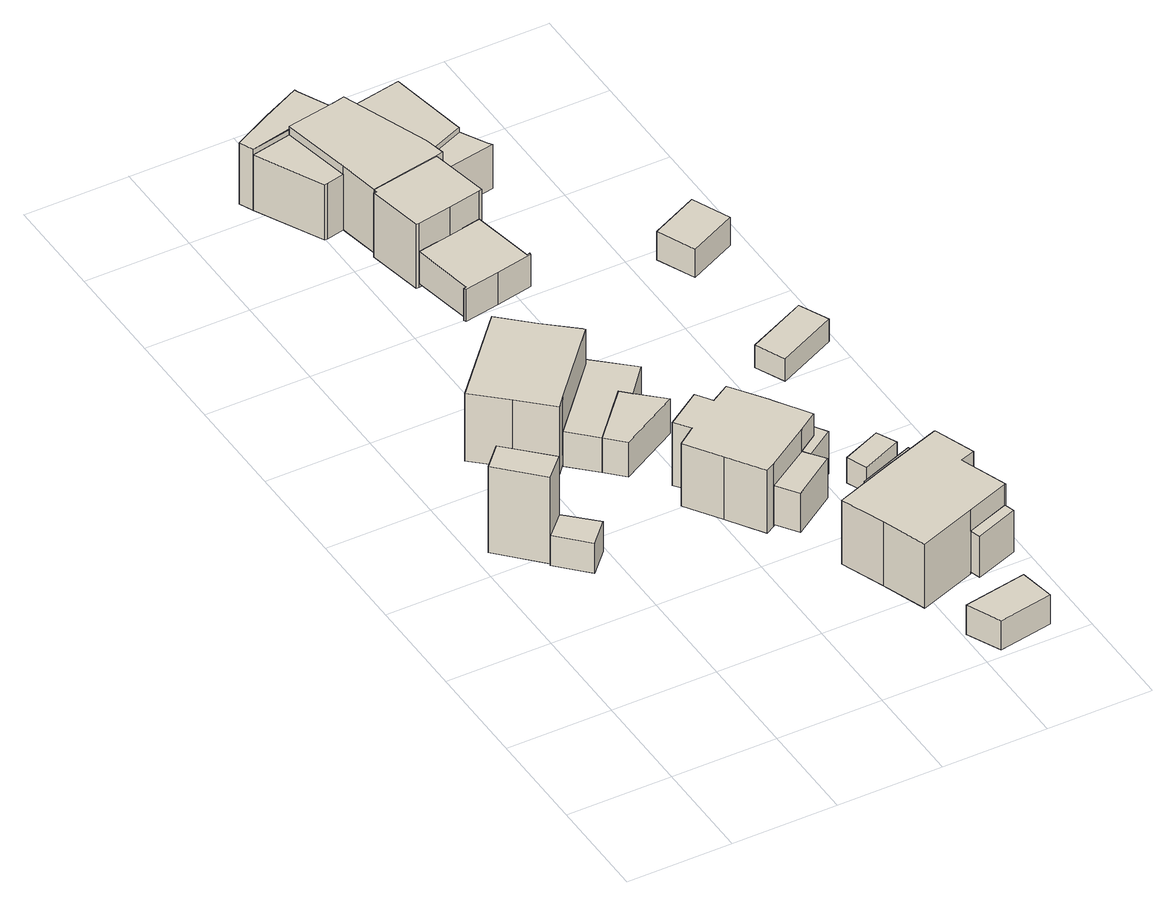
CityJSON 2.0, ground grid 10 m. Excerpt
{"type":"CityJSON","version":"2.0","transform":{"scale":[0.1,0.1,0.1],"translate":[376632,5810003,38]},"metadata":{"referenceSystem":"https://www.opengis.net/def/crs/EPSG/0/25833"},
"CityObjects":{
"building1":{"type":"Building","attributes":{"Gemeindeschluessel":"11000006","BezugspunktDach":"2200","function":"31001_2463","measuredHeight":9.17,"storeysAboveGround":1},"address":[{"country":"Germany","locality":"Berlin","thoroughfareNumber":"22A (1)","thoroughfareName":"Tillmannsweg"}],"geometry":[{"type":"Solid","lod":"1","boundaries":[[[[0,1,2,3]],[[4,5,6,7]],[[4,7,3,2]],[[5,4,2,1]],[[6,5,1,0]],[[7,6,0,3]]]]}]},
"building2":{"type":"Building","attributes":{"Gemeindeschluessel":"11000006","BezugspunktDach":"2200","function":"51009_1610","measuredHeight":3.27,"storeysAboveGround":0},"address":[{"country":"Germany","locality":"Berlin"}],"geometry":[{"type":"Solid","lod":"1","boundaries":[[[[8,9,10,11]],[[12,13,14,15]],[[12,15,11,10]],[[13,12,10,9]],[[14,13,9,8]],[[15,14,8,11]]]]}]},
"building3":{"type":"Building","attributes":{"Gemeindeschluessel":"11000006","function":"31001_1010"},"address":[{"country":"Germany","locality":"Berlin","thoroughfareNumber":"24","thoroughfareName":"Tillmannsweg"}],"children":["building3-1","building3-2"]},
"building3-1":{"type":"BuildingPart","attributes":{"BezugspunktDach":"2200","measuredHeight":9.35,"storeysAboveGround":2},"parents":["building3"],"geometry":[{"type":"MultiSurface","lod":"1","boundaries":[[[16,17,18,19,20,21,22,23]],[[24,25,26,27,28,29,30,31]],[[24,31,23,22]],[[25,24,22,21]],[[26,25,21,20]],[[32,33,34,20,19]],[[35,36,32,27,19,18]],[[29,28,18,17]],[[30,29,17,16]],[[31,30,16,23]],[[27,26,34,33,32]],[[28,27,32,36,35]]]}]},
"building3-2":{"type":"BuildingPart","attributes":{"BezugspunktDach":"2200","measuredHeight":3.68,"storeysAboveGround":2},"parents":["building3"],"geometry":[{"type":"MultiSurface","lod":"1","boundaries":[[[37,38,39,40,41,33,32,36]],[[42,43,44,45,46,47,48,49]],[[42,49,36,28,27]],[[44,43,33,41]],[[45,44,41,40]],[[46,45,40,39]],[[47,46,39,38]],[[48,47,38,37]],[[49,48,37,36]],[[27,28,36,32]],[[43,42,32,33]]]}]},
"building4":{"type":"Building","attributes":{"Gemeindeschluessel":"11000006","BezugspunktDach":"2200","function":"31001_2463","measuredHeight":3.66,"storeysAboveGround":1},"address":[{"country":"Germany","locality":"Berlin","thoroughfareNumber":"24 (1)","thoroughfareName":"Tillmannsweg"}],"geometry":[{"type":"Solid","lod":"1","boundaries":[[[[50,51,39,38,37]],[[47,46,52,53,48]],[[47,48,37,38]],[[46,47,38,39]],[[52,46,39,51]],[[53,52,51,50]],[[48,53,50,37]]]]}]},
"building5":{"type":"Building","attributes":{"Gemeindeschluessel":"11000006","function":"31001_1010"},"address":[{"country":"Germany","locality":"Berlin","thoroughfareNumber":"24A","thoroughfareName":"Tillmannsweg"}],"children":["building5-1","building5-2"]},
"building5-1":{"type":"BuildingPart","attributes":{"BezugspunktDach":"2200","measuredHeight":10.21,"storeysAboveGround":2},"parents":["building5"],"geometry":[{"type":"MultiSurface","lod":"1","boundaries":[[[54,55,56,57,58,59,60,61,62,63,64,65,66]],[[67,68,69,70,71,72,73,74,75,76,77,78,79]],[[67,79,66,65]],[[68,67,65,64]],[[69,68,64,63]],[[70,69,63,62]],[[71,70,62,61]],[[72,71,61,60]],[[73,72,60,59]],[[80,81,59,58]],[[82,83,80,58,57]],[[76,75,57,56]],[[77,76,56,55]],[[78,77,55,54]],[[79,78,54,66]],[[74,73,81,80]],[[75,74,84,80,83,82]]]}]},
"building5-2":{"type":"BuildingPart","attributes":{"BezugspunktDach":"2200","measuredHeight":4.43,"storeysAboveGround":2},"parents":["building5"],"geometry":[{"type":"MultiSurface","lod":"1","boundaries":[[[80,83,85,86,87,81]],[[88,89,90,91,92,93]],[[88,93,81,87]],[[89,88,87,86]],[[90,89,86,85]],[[91,90,85,83]],[[92,91,83,75,74,80]],[[93,92,74,73,81]],[[80,74,75,83]],[[80,81,73,74]]]}]},
"building6":{"type":"Building","attributes":{"Gemeindeschluessel":"11000006","BezugspunktDach":"2200","function":"31001_2463","measuredHeight":4.14,"storeysAboveGround":1},"address":[{"country":"Germany","locality":"Berlin","thoroughfareNumber":"24A (1)","thoroughfareName":"Tillmannsweg"}],"geometry":[{"type":"Solid","lod":"1","boundaries":[[[[94,95,85,83,96]],[[97,98,99,100,101]],[[97,101,96,83]],[[98,97,83,85]],[[99,98,85,95]],[[100,99,95,94]],[[101,100,94,96]]]]}]},
"building7":{"type":"Building","attributes":{"Gemeindeschluessel":"11000006","BezugspunktDach":"2200","function":"31001_2463","measuredHeight":3.09,"storeysAboveGround":1},"address":[{"country":"Germany","locality":"Berlin","thoroughfareNumber":"24C (1)","thoroughfareName":"Tillmannsweg"}],"geometry":[{"type":"Solid","lod":"1","boundaries":[[[[102,103,104,105]],[[106,107,108,109]],[[106,109,105,104]],[[107,106,104,103]],[[108,107,103,102]],[[109,108,102,105]]]]}]},
"building8":{"type":"Building","attributes":{"Gemeindeschluessel":"11000006","BezugspunktDach":"2200","function":"31001_2463","measuredHeight":4.54,"storeysAboveGround":1},"address":[{"country":"Germany","locality":"Berlin","thoroughfareNumber":"26 (1)","thoroughfareName":"Tillmannsweg"}],"geometry":[{"type":"Solid","lod":"1","boundaries":[[[[110,111,112,113,114,115,116,117,118,119]],[[120,121,122,123,124,125,126,127,128,129]],[[120,129,119,118]],[[121,120,118,117]],[[122,121,117,116]],[[123,122,116,115]],[[124,123,115,114]],[[125,124,114,113]],[[126,125,113,112]],[[127,126,112,111]],[[128,127,111,110]],[[129,128,110,119]]]]}]},
"building9":{"type":"Building","attributes":{"Gemeindeschluessel":"11000006","function":"31001_1010"},"address":[{"country":"Germany","locality":"Berlin","thoroughfareNumber":"26","thoroughfareName":"Tillmannsweg"}],"children":["building9-1","building9-2","building9-3","building9-4","building9-5"]},
"building9-1":{"type":"BuildingPart","attributes":{"BezugspunktDach":"2200","measuredHeight":6.77,"storeysAboveGround":2},"parents":["building9"],"geometry":[{"type":"MultiSurface","lod":"1","boundaries":[[[130,131,132,133,134,135,136,137]],[[138,139,140,141,142,143,144,145]],[[138,146,147,148,137,136]],[[149,145,150]],[[139,138,136,135]],[[151,152,153,154,140,139,135,134]],[[141,140,134,133]],[[142,141,133,132]],[[155,132,142,132,131]],[[144,143,131,130]],[[145,156,157,130,137]],[[149,150,147,146,138]],[[150,145,148,147]],[[154,153,152,151]],[[143,158,155,131]],[[158,142,132,155]],[[157,156,145,144]]]}]},
"building9-2":{"type":"BuildingPart","attributes":{"BezugspunktDach":"2200","measuredHeight":5.84,"storeysAboveGround":2},"parents":["building9"],"geometry":[{"type":"Solid","lod":"1","boundaries":[[[[159,160,157,156,161]],[[145,144,162,163,164]],[[162,144,157,160]],[[163,162,160,159]],[[164,163,159,161]],[[164,161,156,145]],[[145,156,157,144]]]]}]},
"building9-3":{"type":"BuildingPart","attributes":{"BezugspunktDach":"2200","measuredHeight":7.06,"storeysAboveGround":2},"parents":["building9"],"geometry":[{"type":"MultiSurface","lod":"1","boundaries":[[[165,147,146,166,167,168,169]],[[170,171,172,138,150,164,173]],[[170,173,169,168]],[[171,170,168,167]],[[172,171,167,166]],[[138,172,166,146]],[[164,150,145,148,165],[161,156,145,164]],[[173,164,165,169]],[[150,138,174,146,147]],[[147,148,145,150]],[[161,164,145,156]]]}]},
"building9-4":{"type":"BuildingPart","attributes":{"BezugspunktDach":"2200","measuredHeight":7.71,"storeysAboveGround":2},"parents":["building9"],"geometry":[{"type":"MultiSurface","lod":"1","boundaries":[[[175,176,177,178,179,132,155,131,180,181]],[[182,143,158,142,183,184,185,186,187,188]],[[182,188,181,180]],[[143,182,180,131]],[[183,142,132,179]],[[184,183,179,178]],[[185,184,178,177]],[[186,185,177,176]],[[187,186,176,175]],[[188,187,175,181]],[[158,143,131,155]],[[142,158,155,132,189]]]}]},
"building9-5":{"type":"BuildingPart","attributes":{"BezugspunktDach":"2200","measuredHeight":6.49,"storeysAboveGround":2},"parents":["building9"],"geometry":[{"type":"Solid","lod":"1","boundaries":[[[[151,190,191,192,152]],[[193,194,195,154,153]],[[193,153,152,192]],[[194,193,192,191]],[[195,194,191,190]],[[154,195,190,151]],[[154,151,152,153]]]]}]},
"building10":{"type":"Building","attributes":{"Gemeindeschluessel":"11000006","function":"31001_1010"},"address":[{"country":"Germany","locality":"Berlin","thoroughfareNumber":"24B","thoroughfareName":"Tillmannsweg"}],"children":["building10-1","building10-2"]},
"building10-1":{"type":"BuildingPart","attributes":{"BezugspunktDach":"2200","measuredHeight":8.52,"storeysAboveGround":2},"parents":["building10"],"geometry":[{"type":"MultiSurface","lod":"1","boundaries":[[[196,197,198,199,200,201,202,203,204,205,206,207]],[[208,209,210,211,212,213,214,215,216,217,218,219]],[[208,219,207,206]],[[209,208,206,205]],[[210,209,205,204]],[[211,210,204,203]],[[212,211,203,202]],[[213,212,202,201]],[[214,213,201,200]],[[215,214,200,199]],[[220,221,222,223,216,215,199,198]],[[217,216,198,197]],[[218,217,197,196]],[[219,218,196,207]],[[223,222,221,220]]]}]},
"building10-2":{"type":"BuildingPart","attributes":{"BezugspunktDach":"2200","measuredHeight":4.47,"storeysAboveGround":2},"parents":["building10"],"geometry":[{"type":"MultiSurface","lod":"1","boundaries":[[[224,225,221,220]],[[222,226,227,223]],[[226,222,221,225]],[[227,226,225,224]],[[223,227,224,220]],[[228,222,223,229,220,221]]]}]},
"building11":{"type":"Building","attributes":{"Gemeindeschluessel":"11000006","BezugspunktDach":"2200","function":"31001_2463","measuredHeight":2.94,"storeysAboveGround":1},"address":[{"country":"Germany","locality":"Berlin","thoroughfareNumber":"24B (1)","thoroughfareName":"Tillmannsweg"}],"geometry":[{"type":"Solid","lod":"1","boundaries":[[[[230,231,232,233]],[[234,235,236,237]],[[234,237,233,232]],[[235,234,232,231]],[[236,235,231,230]],[[237,236,230,233]]]]}]},
"building12":{"type":"Building","attributes":{"Gemeindeschluessel":"11000006","BezugspunktDach":"2200","function":"31001_1000","measuredHeight":2.75,"storeysAboveGround":1},"address":[{"country":"Germany","locality":"Berlin","thoroughfareNumber":"24A (2)","thoroughfareName":"Tillmannsweg"}],"geometry":[{"type":"Solid","lod":"1","boundaries":[[[[238,239,240,241]],[[242,243,244,245]],[[242,245,241,240]],[[243,242,240,239]],[[244,243,239,238]],[[245,244,238,241]]]]}]},
"building13":{"type":"Building","attributes":{"Gemeindeschluessel":"11000006","BezugspunktDach":"2200","function":"51009_1610","measuredHeight":5.83,"storeysAboveGround":0},"address":[{"country":"Germany","locality":"Berlin"}],"geometry":[{"type":"Solid","lod":"1","boundaries":[[[[246,247,248,249,250]],[[195,251,252,253,154]],[[195,154,250,249]],[[251,195,249,248]],[[252,251,248,247]],[[253,252,247,246]],[[154,253,246,250]]]]}]},
"building14":{"type":"Building","attributes":{"Gemeindeschluessel":"11000006","BezugspunktDach":"2200","function":"31001_1000","measuredHeight":2.42,"storeysAboveGround":1},"address":[{"country":"Germany","locality":"Berlin","thoroughfareNumber":"24A (3)","thoroughfareName":"Tillmannsweg"}],"geometry":[{"type":"Solid","lod":"1","boundaries":[[[[254,255,256,257]],[[258,259,260,261]],[[258,261,257,256]],[[259,258,256,255]],[[260,259,255,254]],[[261,260,254,257]]]]}]},
"building15":{"type":"Building","attributes":{"Gemeindeschluessel":"11000006","BezugspunktDach":"2200","function":"31001_1000","measuredHeight":3.01,"storeysAboveGround":1},"address":[{"country":"Germany","locality":"Berlin","thoroughfareNumber":"24 (2)","thoroughfareName":"Tillmannsweg"}],"geometry":[{"type":"Solid","lod":"1","boundaries":[[[[262,263,264,265]],[[266,267,268,269]],[[266,269,265,264]],[[267,266,264,263]],[[268,267,263,262]],[[269,268,262,265]]]]}]}
},
"vertices":[
[39,269,119],[59,289,119],[21,327,119],[2,307,119],[21,327,27],[59,289,27],[39,269,27],[2,307,27],
[66,242,57],[86,263,57],[59,289,57],[39,269,57],[59,289,25],[86,263,25],[66,242,25],[39,269,25],
[75,394,98],[104,367,98],[113,377,98],[173,444,98],[171,446,98],[143,470,98],[114,497,98],[45,421,98],[114,497,26],[143,470,26],[171,446,26],[173,444,26],[113,377,26],[104,367,26],[75,394,26],[45,421,26],[173,444,61],[171,446,61],[171,446,53],[113,377,36],[113,377,61],
[137,354,61],[179,400,61],[188,391,61],[211,418,61],[175,450,61],[173,444,24],[171,446,24],[175,450,24],[211,418,24],[188,391,24],[179,400,24],[137,354,24],[113,377,24],
[153,338,61],[211,370,61],[211,370,24],[153,338,24],
[200,261,81],[222,228,81],[231,233,81],[273,260,81],[292,273,81],[271,305,81],[270,307,81],[247,340,81],[229,329,81],[219,344,81],[185,321,81],[196,307,81],[178,294,81],[196,307,14],[185,321,14],[219,344,14],[229,329,14],[247,340,14],[270,307,14],[271,305,14],[292,273,14],[273,260,14],[231,233,14],[222,228,14],[200,261,14],[178,294,14],[292,273,58],[271,305,58],[273,260,48],[273,260,58],[292,273,39],
[278,253,58],[305,271,58],[279,311,58],[279,311,13],[305,271,13],[278,253,13],[273,260,13],[292,273,13],[271,305,13],
[245,213,58],[287,241,58],[231,233,58],[273,260,16],[278,253,16],[287,241,16],[245,213,16],[231,233,16],
[318,8,38],[370,17,38],[364,51,38],[303,40,38],[364,51,7],[370,17,7],[318,8,7],[303,40,7],
[137,579,62],[134,578,62],[135,576,62],[169,582,62],[204,589,62],[204,591,62],[201,590,62],[190,650,62],[158,644,62],[126,638,62],[158,644,28],[190,650,28],[201,590,28],[204,591,28],[204,589,28],[169,582,28],[135,576,28],[134,578,28],[137,579,28],[126,638,28],
[109,734,92],[116,695,92],[182,707,92],[189,709,92],[185,729,92],[154,812,92],[141,809,92],[96,801,92],[141,809,24],[154,812,24],[185,729,24],[189,709,24],[182,707,24],[116,695,24],[109,734,24],[96,801,24],[141,809,89],[99,801,89],[96,801,89],[131,807,24],[99,801,24],[185,729,77],[154,812,77],[154,812,25],[185,729,25],[149,701,92],[96,801,83],[109,734,83],[149,701,24],
[89,730,83],[92,730,83],[57,793,83],[92,730,24],[89,730,24],[57,793,24],
[57,793,89],[126,840,89],[125,843,89],[88,825,89],[51,806,89],[88,825,24],[125,843,24],[126,840,24],[51,806,24],[141,809,72],
[123,638,92],[126,638,92],[159,644,92],[190,650,92],[193,651,92],[116,691,92],[113,691,92],[116,691,24],[193,651,24],[190,650,24],[159,644,24],[126,638,24],[123,638,24],[113,691,24],[182,707,57],
[226,746,77],[225,749,77],[212,823,77],[212,823,25],[225,749,25],[226,746,25],
[273,124,79],[288,82,79],[343,102,79],[384,117,79],[385,117,79],[370,159,79],[369,162,79],[383,167,79],[369,206,79],[368,206,79],[314,187,79],[257,166,79],[314,187,11],[368,206,11],[369,206,11],[383,167,11],[369,162,11],[370,159,11],[385,117,11],[384,117,11],[343,102,11],[288,82,11],[273,124,11],[257,166,11],[343,102,57],[384,117,57],[384,117,13],[343,102,13],
[346,92,57],[387,107,57],[387,107,13],[346,92,13],[384,117,43],[343,102,24],
[314,187,47],[368,206,47],[358,232,47],[305,212,47],[358,232,17],[368,206,17],[314,187,17],[305,212,17],
[317,229,45],[355,245,45],[346,264,45],[309,248,45],[346,264,18],[355,245,18],[317,229,18],[309,248,18],
[189,709,72],[242,718,72],[239,722,72],[226,746,72],[185,729,72],[239,722,25],[242,718,25],[189,709,25],
[332,390,40],[389,417,40],[376,445,40],[319,418,40],[376,445,16],[389,417,16],[332,390,16],[319,418,16],
[334,543,47],[380,565,47],[364,601,47],[318,579,47],[364,601,17],[380,565,17],[334,543,17],[318,579,17]
]}
